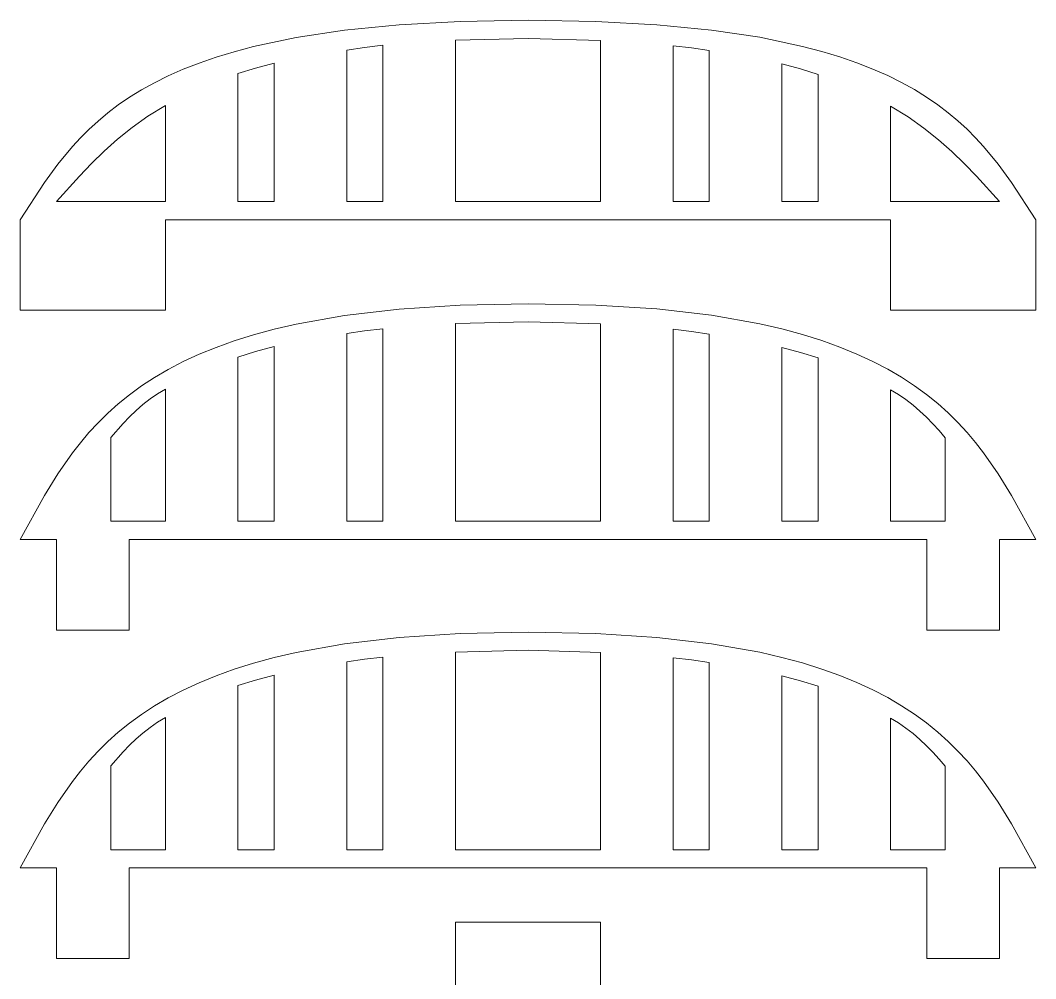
# Model space of a CAD drawing. Header units: centimetres. Extents: x -232 to 19, y -54 to 117.
# Drawn here: x -208.57 to -174.97, y 39.47 to 71.2 of the extents above; entities that cross this region are included whole.
import ezdxf

# ---------------------------------------------------------------- set-up
doc = ezdxf.new("R2010")
doc.units = ezdxf.units.CM
doc.header["$MEASUREMENT"] = 0
doc.layers.add('layer 1', color=7, linetype='Continuous')

msp = doc.modelspace()

# ---------------------------------------------------------------- linework, layer by layer
at = {"layer": 'layer 1', "color": 250, "lineweight": 9}
for points, knots in [([(-174.97457, 64.59869), (-174.97457, 64.59869), (-174.97457, 61.5987), (-174.97457, 61.5987), (-174.97457, 61.5987), (-174.97457, 61.5987), (-179.77456, 61.5987), (-179.77456, 61.5987), (-179.77456, 61.5987), (-179.77456, 61.5987), (-179.77456, 64.59869), (-179.77456, 64.59869), (-179.77456, 64.59869), (-179.77456, 64.59869), (-203.77452, 64.59869), (-203.77452, 64.59869), (-203.77452, 64.59869), (-203.77452, 64.59869), (-203.77452, 61.5987), (-203.77452, 61.5987), (-203.77452, 61.5987), (-203.77452, 61.5987), (-208.57451, 61.5987), (-208.57451, 61.5987), (-208.57451, 61.5987), (-208.57451, 61.5987), (-208.57451, 64.59869), (-208.57451, 64.59869), (-208.57451, 64.59869), (-208.57451, 64.59869), (-207.77433, 65.82831), (-207.77433, 65.82831), (-207.77433, 65.82831), (-207.77433, 65.82831), (-207.33554, 66.43108), (-207.33554, 66.43108), (-207.33554, 66.43108), (-207.33554, 66.43108), (-206.85035, 67.0194), (-206.85035, 67.0194), (-206.85035, 67.0194), (-206.85035, 67.0194), (-206.5855, 67.30663), (-206.5855, 67.30663), (-206.5855, 67.30663), (-206.5855, 67.30663), (-206.30325, 67.58845), (-206.30325, 67.58845), (-206.30325, 67.58845), (-206.30325, 67.58845), (-206.00166, 67.86425), (-206.00166, 67.86425), (-206.00166, 67.86425), (-206.00166, 67.86425), (-205.67878, 68.13341), (-205.67878, 68.13341), (-205.67878, 68.13341), (-205.67878, 68.13341), (-205.33271, 68.39536), (-205.33271, 68.39536), (-205.33271, 68.39536), (-205.33271, 68.39536), (-204.96148, 68.64948), (-204.96148, 68.64948), (-204.96148, 68.64948), (-204.96148, 68.64948), (-204.56317, 68.89517), (-204.56317, 68.89517), (-204.56317, 68.89517), (-204.56317, 68.89517), (-204.13585, 69.13182), (-204.13585, 69.13182), (-204.13585, 69.13182), (-204.13585, 69.13182), (-203.67758, 69.35885), (-203.67758, 69.35885), (-203.67758, 69.35885), (-203.67758, 69.35885), (-203.18644, 69.57563), (-203.18644, 69.57563), (-203.18644, 69.57563), (-203.18644, 69.57563), (-202.66047, 69.78158), (-202.66047, 69.78158), (-202.66047, 69.78158), (-202.66047, 69.78158), (-202.09775, 69.97609), (-202.09775, 69.97609), (-202.09775, 69.97609), (-202.09775, 69.97609), (-201.49635, 70.15856), (-201.49635, 70.15856), (-201.49635, 70.15856), (-201.49635, 70.15856), (-200.85433, 70.32838), (-200.85433, 70.32838), (-200.85433, 70.32838), (-200.85433, 70.32838), (-199.44069, 70.62768), (-199.44069, 70.62768), (-199.44069, 70.62768), (-199.44069, 70.62768), (-197.84137, 70.86918), (-197.84137, 70.86918), (-197.84137, 70.86918), (-197.84137, 70.86918), (-196.04088, 71.04806), (-196.04088, 71.04806), (-196.04088, 71.04806), (-196.04088, 71.04806), (-194.02376, 71.1595), (-194.02376, 71.1595), (-194.02376, 71.1595), (-194.02376, 71.1595), (-191.77453, 71.19869), (-191.77453, 71.19869), (-191.77453, 71.19869), (-191.77453, 71.19869), (-189.5253, 71.16215), (-189.5253, 71.16215), (-189.5253, 71.16215), (-189.5253, 71.16215), (-187.50818, 71.05284), (-187.50818, 71.05284), (-187.50818, 71.05284), (-187.50818, 71.05284), (-185.7077, 70.87562), (-185.7077, 70.87562), (-185.7077, 70.87562), (-185.7077, 70.87562), (-184.10838, 70.63534), (-184.10838, 70.63534), (-184.10838, 70.63534), (-184.10838, 70.63534), (-182.69474, 70.33684), (-182.69474, 70.33684), (-182.69474, 70.33684), (-182.69474, 70.33684), (-182.05273, 70.16727), (-182.05273, 70.16727), (-182.05273, 70.16727), (-182.05273, 70.16727), (-181.45132, 69.98497), (-181.45132, 69.98497), (-181.45132, 69.98497), (-181.45132, 69.98497), (-180.8886, 69.79055), (-180.8886, 69.79055), (-180.8886, 69.79055), (-180.8886, 69.79055), (-180.36264, 69.5846), (-180.36264, 69.5846), (-180.36264, 69.5846), (-180.36264, 69.5846), (-179.87149, 69.36774), (-179.87149, 69.36774), (-179.87149, 69.36774), (-179.87149, 69.36774), (-179.41322, 69.14057), (-179.41322, 69.14057), (-179.41322, 69.14057), (-179.41322, 69.14057), (-178.9859, 68.9037), (-178.9859, 68.9037), (-178.9859, 68.9037), (-178.9859, 68.9037), (-178.5876, 68.65773), (-178.5876, 68.65773), (-178.5876, 68.65773), (-178.5876, 68.65773), (-178.21637, 68.40328), (-178.21637, 68.40328), (-178.21637, 68.40328), (-178.21637, 68.40328), (-177.87029, 68.14093), (-177.87029, 68.14093), (-177.87029, 68.14093), (-177.87029, 68.14093), (-177.54742, 67.87132), (-177.54742, 67.87132), (-177.54742, 67.87132), (-177.54742, 67.87132), (-177.24583, 67.59503), (-177.24583, 67.59503), (-177.24583, 67.59503), (-177.24583, 67.59503), (-176.96358, 67.31268), (-176.96358, 67.31268), (-176.96358, 67.31268), (-176.96358, 67.31268), (-176.69873, 67.02487), (-176.69873, 67.02487), (-176.69873, 67.02487), (-176.69873, 67.02487), (-176.21353, 66.4353), (-176.21353, 66.4353), (-176.21353, 66.4353), (-176.21353, 66.4353), (-175.77475, 65.83119), (-175.77475, 65.83119), (-175.77475, 65.83119), (-175.77475, 65.83119), (-174.97457, 64.59869), (-174.97457, 64.59869)], [0, 0, 0, 0, 0.01923077, 0.01923077, 0.01923077, 0.01923077, 0.03846154, 0.03846154, 0.03846154, 0.03846154, 0.05769231, 0.05769231, 0.05769231, 0.05769231, 0.07692308, 0.07692308, 0.07692308, 0.07692308, 0.09615385, 0.09615385, 0.09615385, 0.09615385, 0.11538462, 0.11538462, 0.11538462, 0.11538462, 0.13461538, 0.13461538, 0.13461538, 0.13461538, 0.15384615, 0.15384615, 0.15384615, 0.15384615, 0.17307692, 0.17307692, 0.17307692, 0.17307692, 0.19230769, 0.19230769, 0.19230769, 0.19230769, 0.21153846, 0.21153846, 0.21153846, 0.21153846, 0.23076923, 0.23076923, 0.23076923, 0.23076923, 0.25, 0.25, 0.25, 0.25, 0.26923077, 0.26923077, 0.26923077, 0.26923077, 0.28846154, 0.28846154, 0.28846154, 0.28846154, 0.30769231, 0.30769231, 0.30769231, 0.30769231, 0.32692308, 0.32692308, 0.32692308, 0.32692308, 0.34615385, 0.34615385, 0.34615385, 0.34615385, 0.36538462, 0.36538462, 0.36538462, 0.36538462, 0.38461538, 0.38461538, 0.38461538, 0.38461538, 0.40384615, 0.40384615, 0.40384615, 0.40384615, 0.42307692, 0.42307692, 0.42307692, 0.42307692, 0.44230769, 0.44230769, 0.44230769, 0.44230769, 0.46153846, 0.46153846, 0.46153846, 0.46153846, 0.48076923, 0.48076923, 0.48076923, 0.48076923, 0.5, 0.5, 0.5, 0.5, 0.51923077, 0.51923077, 0.51923077, 0.51923077, 0.53846154, 0.53846154, 0.53846154, 0.53846154, 0.55769231, 0.55769231, 0.55769231, 0.55769231, 0.57692308, 0.57692308, 0.57692308, 0.57692308, 0.59615385, 0.59615385, 0.59615385, 0.59615385, 0.61538462, 0.61538462, 0.61538462, 0.61538462, 0.63461538, 0.63461538, 0.63461538, 0.63461538, 0.65384615, 0.65384615, 0.65384615, 0.65384615, 0.67307692, 0.67307692, 0.67307692, 0.67307692, 0.69230769, 0.69230769, 0.69230769, 0.69230769, 0.71153846, 0.71153846, 0.71153846, 0.71153846, 0.73076923, 0.73076923, 0.73076923, 0.73076923, 0.75, 0.75, 0.75, 0.75, 0.76923077, 0.76923077, 0.76923077, 0.76923077, 0.78846154, 0.78846154, 0.78846154, 0.78846154, 0.80769231, 0.80769231, 0.80769231, 0.80769231, 0.82692308, 0.82692308, 0.82692308, 0.82692308, 0.84615385, 0.84615385, 0.84615385, 0.84615385, 0.86538462, 0.86538462, 0.86538462, 0.86538462, 0.88461538, 0.88461538, 0.88461538, 0.88461538, 0.90384615, 0.90384615, 0.90384615, 0.90384615, 0.92307692, 0.92307692, 0.92307692, 0.92307692, 0.94230769, 0.94230769, 0.94230769, 0.94230769, 0.96153846, 0.96153846, 0.96153846, 0.96153846, 1, 1, 1, 1]), ([(-189.37454, 70.53146), (-189.37454, 70.53146), (-189.37454, 65.19871), (-189.37454, 65.19871), (-189.37454, 65.19871), (-189.37454, 65.19871), (-194.17454, 65.19871), (-194.17454, 65.19871), (-194.17454, 65.19871), (-194.17454, 65.19871), (-194.17454, 70.54056), (-194.17454, 70.54056), (-194.17454, 70.54056), (-194.17454, 70.54056), (-191.77453, 70.59869), (-191.77453, 70.59869), (-191.77453, 70.59869), (-191.77453, 70.59869), (-189.37454, 70.53146), (-189.37454, 70.53146)], [0, 0, 0, 0, 0.16666667, 0.16666667, 0.16666667, 0.16666667, 0.33333333, 0.33333333, 0.33333333, 0.33333333, 0.5, 0.5, 0.5, 0.5, 0.66666667, 0.66666667, 0.66666667, 0.66666667, 1, 1, 1, 1]), ([(-197.77452, 70.2152), (-197.77452, 70.2152), (-197.77452, 65.19871), (-197.77452, 65.19871), (-197.77452, 65.19871), (-197.77452, 65.19871), (-196.57452, 65.19871), (-196.57452, 65.19871), (-196.57452, 65.19871), (-196.57452, 65.19871), (-196.57452, 70.37007), (-196.57452, 70.37007), (-196.57452, 70.37007), (-196.57452, 70.37007), (-197.18849, 70.30246), (-197.18849, 70.30246), (-197.18849, 70.30246), (-197.18849, 70.30246), (-197.77452, 70.2152), (-197.77452, 70.2152)], [0, 0, 0, 0, 0.16666667, 0.16666667, 0.16666667, 0.16666667, 0.33333333, 0.33333333, 0.33333333, 0.33333333, 0.5, 0.5, 0.5, 0.5, 0.66666667, 0.66666667, 0.66666667, 0.66666667, 1, 1, 1, 1]), ([(-185.77454, 65.19871), (-185.77454, 65.19871), (-185.77454, 70.19526), (-185.77454, 70.19526), (-185.77454, 70.19526), (-185.77454, 70.19526), (-186.36056, 70.28388), (-186.36056, 70.28388), (-186.36056, 70.28388), (-186.36056, 70.28388), (-186.97455, 70.35321), (-186.97455, 70.35321), (-186.97455, 70.35321), (-186.97455, 70.35321), (-186.97455, 65.19871), (-186.97455, 65.19871), (-186.97455, 65.19871), (-186.97455, 65.19871), (-185.77454, 65.19871), (-185.77454, 65.19871)], [0, 0, 0, 0, 0.16666667, 0.16666667, 0.16666667, 0.16666667, 0.33333333, 0.33333333, 0.33333333, 0.33333333, 0.5, 0.5, 0.5, 0.5, 0.66666667, 0.66666667, 0.66666667, 0.66666667, 1, 1, 1, 1]), ([(-201.37452, 69.43496), (-201.37452, 69.43496), (-201.37452, 65.19871), (-201.37452, 65.19871), (-201.37452, 65.19871), (-201.37452, 65.19871), (-200.17452, 65.19871), (-200.17452, 65.19871), (-200.17452, 65.19871), (-200.17452, 65.19871), (-200.17452, 69.77812), (-200.17452, 69.77812), (-200.17452, 69.77812), (-200.17452, 69.77812), (-200.79424, 69.61377), (-200.79424, 69.61377), (-200.79424, 69.61377), (-200.79424, 69.61377), (-201.37452, 69.43496), (-201.37452, 69.43496)], [0, 0, 0, 0, 0.16666667, 0.16666667, 0.16666667, 0.16666667, 0.33333333, 0.33333333, 0.33333333, 0.33333333, 0.5, 0.5, 0.5, 0.5, 0.66666667, 0.66666667, 0.66666667, 0.66666667, 1, 1, 1, 1]), ([(-182.17456, 65.19871), (-182.17456, 65.19871), (-182.17456, 69.40954), (-182.17456, 69.40954), (-182.17456, 69.40954), (-182.17456, 69.40954), (-182.75483, 69.58861), (-182.75483, 69.58861), (-182.75483, 69.58861), (-182.75483, 69.58861), (-183.37455, 69.75355), (-183.37455, 69.75355), (-183.37455, 69.75355), (-183.37455, 69.75355), (-183.37455, 65.19871), (-183.37455, 65.19871), (-183.37455, 65.19871), (-183.37455, 65.19871), (-182.17456, 65.19871), (-182.17456, 65.19871)], [0, 0, 0, 0, 0.16666667, 0.16666667, 0.16666667, 0.16666667, 0.33333333, 0.33333333, 0.33333333, 0.33333333, 0.5, 0.5, 0.5, 0.5, 0.66666667, 0.66666667, 0.66666667, 0.66666667, 1, 1, 1, 1]), ([(-203.77452, 68.37557), (-203.77452, 68.37557), (-204.34942, 68.02068), (-204.34942, 68.02068), (-204.34942, 68.02068), (-204.34942, 68.02068), (-204.87437, 67.64891), (-204.87437, 67.64891), (-204.87437, 67.64891), (-204.87437, 67.64891), (-205.35648, 67.26266), (-205.35648, 67.26266), (-205.35648, 67.26266), (-205.35648, 67.26266), (-205.80292, 66.86435), (-205.80292, 66.86435), (-205.80292, 66.86435), (-205.80292, 66.86435), (-206.2208, 66.45638), (-206.2208, 66.45638), (-206.2208, 66.45638), (-206.2208, 66.45638), (-206.61726, 66.04118), (-206.61726, 66.04118), (-206.61726, 66.04118), (-206.61726, 66.04118), (-207.3745, 65.19871), (-207.3745, 65.19871), (-207.3745, 65.19871), (-207.3745, 65.19871), (-203.77452, 65.19871), (-203.77452, 65.19871), (-203.77452, 65.19871), (-203.77452, 65.19871), (-203.77452, 68.37557), (-203.77452, 68.37557)], [0, 0, 0, 0, 0.1, 0.1, 0.1, 0.1, 0.2, 0.2, 0.2, 0.2, 0.3, 0.3, 0.3, 0.3, 0.4, 0.4, 0.4, 0.4, 0.5, 0.5, 0.5, 0.5, 0.6, 0.6, 0.6, 0.6, 0.7, 0.7, 0.7, 0.7, 0.8, 0.8, 0.8, 0.8, 1, 1, 1, 1]), ([(-179.77456, 65.19871), (-179.77456, 65.19871), (-176.17457, 65.19871), (-176.17457, 65.19871), (-176.17457, 65.19871), (-176.17457, 65.19871), (-176.93181, 66.03436), (-176.93181, 66.03436), (-176.93181, 66.03436), (-176.93181, 66.03436), (-177.32828, 66.44629), (-177.32828, 66.44629), (-177.32828, 66.44629), (-177.32828, 66.44629), (-177.74616, 66.85116), (-177.74616, 66.85116), (-177.74616, 66.85116), (-177.74616, 66.85116), (-178.1926, 67.2466), (-178.1926, 67.2466), (-178.1926, 67.2466), (-178.1926, 67.2466), (-178.67472, 67.63026), (-178.67472, 67.63026), (-178.67472, 67.63026), (-178.67472, 67.63026), (-179.19966, 67.9998), (-179.19966, 67.9998), (-179.19966, 67.9998), (-179.19966, 67.9998), (-179.77456, 68.35284), (-179.77456, 68.35284), (-179.77456, 68.35284), (-179.77456, 68.35284), (-179.77456, 65.19871), (-179.77456, 65.19871)], [0, 0, 0, 0, 0.1, 0.1, 0.1, 0.1, 0.2, 0.2, 0.2, 0.2, 0.3, 0.3, 0.3, 0.3, 0.4, 0.4, 0.4, 0.4, 0.5, 0.5, 0.5, 0.5, 0.6, 0.6, 0.6, 0.6, 0.7, 0.7, 0.7, 0.7, 0.8, 0.8, 0.8, 0.8, 1, 1, 1, 1]), ([(-174.97457, 54.01622), (-174.97457, 54.01622), (-176.17457, 54.01622), (-176.17457, 54.01622), (-176.17457, 54.01622), (-176.17457, 54.01622), (-176.17457, 51.01623), (-176.17457, 51.01623), (-176.17457, 51.01623), (-176.17457, 51.01623), (-178.57456, 51.01623), (-178.57456, 51.01623), (-178.57456, 51.01623), (-178.57456, 51.01623), (-178.57456, 54.01622), (-178.57456, 54.01622), (-178.57456, 54.01622), (-178.57456, 54.01622), (-204.97451, 54.01622), (-204.97451, 54.01622), (-204.97451, 54.01622), (-204.97451, 54.01622), (-204.97451, 51.01623), (-204.97451, 51.01623), (-204.97451, 51.01623), (-204.97451, 51.01623), (-207.3745, 51.01623), (-207.3745, 51.01623), (-207.3745, 51.01623), (-207.3745, 51.01623), (-207.3745, 54.01622), (-207.3745, 54.01622), (-207.3745, 54.01622), (-207.3745, 54.01622), (-208.57451, 54.01622), (-208.57451, 54.01622), (-208.57451, 54.01622), (-208.57451, 54.01622), (-207.77433, 55.46967), (-207.77433, 55.46967), (-207.77433, 55.46967), (-207.77433, 55.46967), (-207.33554, 56.18215), (-207.33554, 56.18215), (-207.33554, 56.18215), (-207.33554, 56.18215), (-206.85035, 56.87755), (-206.85035, 56.87755), (-206.85035, 56.87755), (-206.85035, 56.87755), (-206.5855, 57.21706), (-206.5855, 57.21706), (-206.5855, 57.21706), (-206.5855, 57.21706), (-206.30325, 57.55016), (-206.30325, 57.55016), (-206.30325, 57.55016), (-206.30325, 57.55016), (-206.00166, 57.87614), (-206.00166, 57.87614), (-206.00166, 57.87614), (-206.00166, 57.87614), (-205.67878, 58.19429), (-205.67878, 58.19429), (-205.67878, 58.19429), (-205.67878, 58.19429), (-205.33271, 58.5039), (-205.33271, 58.5039), (-205.33271, 58.5039), (-205.33271, 58.5039), (-204.96148, 58.80425), (-204.96148, 58.80425), (-204.96148, 58.80425), (-204.96148, 58.80425), (-204.56317, 59.09464), (-204.56317, 59.09464), (-204.56317, 59.09464), (-204.56317, 59.09464), (-204.13585, 59.37434), (-204.13585, 59.37434), (-204.13585, 59.37434), (-204.13585, 59.37434), (-203.67758, 59.64265), (-203.67758, 59.64265), (-203.67758, 59.64265), (-203.67758, 59.64265), (-203.18644, 59.89886), (-203.18644, 59.89886), (-203.18644, 59.89886), (-203.18644, 59.89886), (-202.66047, 60.14226), (-202.66047, 60.14226), (-202.66047, 60.14226), (-202.66047, 60.14226), (-202.09775, 60.37212), (-202.09775, 60.37212), (-202.09775, 60.37212), (-202.09775, 60.37212), (-201.49635, 60.58775), (-201.49635, 60.58775), (-201.49635, 60.58775), (-201.49635, 60.58775), (-200.85433, 60.78843), (-200.85433, 60.78843), (-200.85433, 60.78843), (-200.85433, 60.78843), (-200.16976, 60.97343), (-200.16976, 60.97343), (-200.16976, 60.97343), (-200.16976, 60.97343), (-199.44069, 61.14207), (-199.44069, 61.14207), (-199.44069, 61.14207), (-199.44069, 61.14207), (-197.84137, 61.42737), (-197.84137, 61.42737), (-197.84137, 61.42737), (-197.84137, 61.42737), (-196.04088, 61.63862), (-196.04088, 61.63862), (-196.04088, 61.63862), (-196.04088, 61.63862), (-194.02376, 61.77013), (-194.02376, 61.77013), (-194.02376, 61.77013), (-194.02376, 61.77013), (-191.77453, 61.81621), (-191.77453, 61.81621), (-191.77453, 61.81621), (-191.77453, 61.81621), (-189.5253, 61.77279), (-189.5253, 61.77279), (-189.5253, 61.77279), (-189.5253, 61.77279), (-187.50818, 61.64341), (-187.50818, 61.64341), (-187.50818, 61.64341), (-187.50818, 61.64341), (-185.7077, 61.43382), (-185.7077, 61.43382), (-185.7077, 61.43382), (-185.7077, 61.43382), (-184.10838, 61.14974), (-184.10838, 61.14974), (-184.10838, 61.14974), (-184.10838, 61.14974), (-183.37932, 60.98155), (-183.37932, 60.98155), (-183.37932, 60.98155), (-183.37932, 60.98155), (-182.69474, 60.79689), (-182.69474, 60.79689), (-182.69474, 60.79689), (-182.69474, 60.79689), (-182.05273, 60.59647), (-182.05273, 60.59647), (-182.05273, 60.59647), (-182.05273, 60.59647), (-181.45132, 60.38101), (-181.45132, 60.38101), (-181.45132, 60.38101), (-181.45132, 60.38101), (-180.8886, 60.15123), (-180.8886, 60.15123), (-180.8886, 60.15123), (-180.8886, 60.15123), (-180.36264, 59.90784), (-180.36264, 59.90784), (-180.36264, 59.90784), (-180.36264, 59.90784), (-179.87149, 59.65156), (-179.87149, 59.65156), (-179.87149, 59.65156), (-179.87149, 59.65156), (-179.41322, 59.3831), (-179.41322, 59.3831), (-179.41322, 59.3831), (-179.41322, 59.3831), (-178.9859, 59.10317), (-178.9859, 59.10317), (-178.9859, 59.10317), (-178.9859, 59.10317), (-178.5876, 58.81251), (-178.5876, 58.81251), (-178.5876, 58.81251), (-178.5876, 58.81251), (-178.21637, 58.51182), (-178.21637, 58.51182), (-178.21637, 58.51182), (-178.21637, 58.51182), (-177.87029, 58.20182), (-177.87029, 58.20182), (-177.87029, 58.20182), (-177.87029, 58.20182), (-177.54742, 57.88322), (-177.54742, 57.88322), (-177.54742, 57.88322), (-177.54742, 57.88322), (-177.24583, 57.55674), (-177.24583, 57.55674), (-177.24583, 57.55674), (-177.24583, 57.55674), (-176.96358, 57.2231), (-176.96358, 57.2231), (-176.96358, 57.2231), (-176.96358, 57.2231), (-176.69873, 56.88302), (-176.69873, 56.88302), (-176.69873, 56.88302), (-176.69873, 56.88302), (-176.21353, 56.18637), (-176.21353, 56.18637), (-176.21353, 56.18637), (-176.21353, 56.18637), (-175.77475, 55.47254), (-175.77475, 55.47254), (-175.77475, 55.47254), (-175.77475, 55.47254), (-174.97457, 54.01622), (-174.97457, 54.01622)], [0, 0, 0, 0, 0.01785714, 0.01785714, 0.01785714, 0.01785714, 0.03571429, 0.03571429, 0.03571429, 0.03571429, 0.05357143, 0.05357143, 0.05357143, 0.05357143, 0.07142857, 0.07142857, 0.07142857, 0.07142857, 0.08928571, 0.08928571, 0.08928571, 0.08928571, 0.10714286, 0.10714286, 0.10714286, 0.10714286, 0.125, 0.125, 0.125, 0.125, 0.14285714, 0.14285714, 0.14285714, 0.14285714, 0.16071429, 0.16071429, 0.16071429, 0.16071429, 0.17857143, 0.17857143, 0.17857143, 0.17857143, 0.19642857, 0.19642857, 0.19642857, 0.19642857, 0.21428571, 0.21428571, 0.21428571, 0.21428571, 0.23214286, 0.23214286, 0.23214286, 0.23214286, 0.25, 0.25, 0.25, 0.25, 0.26785714, 0.26785714, 0.26785714, 0.26785714, 0.28571429, 0.28571429, 0.28571429, 0.28571429, 0.30357143, 0.30357143, 0.30357143, 0.30357143, 0.32142857, 0.32142857, 0.32142857, 0.32142857, 0.33928571, 0.33928571, 0.33928571, 0.33928571, 0.35714286, 0.35714286, 0.35714286, 0.35714286, 0.375, 0.375, 0.375, 0.375, 0.39285714, 0.39285714, 0.39285714, 0.39285714, 0.41071429, 0.41071429, 0.41071429, 0.41071429, 0.42857143, 0.42857143, 0.42857143, 0.42857143, 0.44642857, 0.44642857, 0.44642857, 0.44642857, 0.46428571, 0.46428571, 0.46428571, 0.46428571, 0.48214286, 0.48214286, 0.48214286, 0.48214286, 0.5, 0.5, 0.5, 0.5, 0.51785714, 0.51785714, 0.51785714, 0.51785714, 0.53571429, 0.53571429, 0.53571429, 0.53571429, 0.55357143, 0.55357143, 0.55357143, 0.55357143, 0.57142857, 0.57142857, 0.57142857, 0.57142857, 0.58928571, 0.58928571, 0.58928571, 0.58928571, 0.60714286, 0.60714286, 0.60714286, 0.60714286, 0.625, 0.625, 0.625, 0.625, 0.64285714, 0.64285714, 0.64285714, 0.64285714, 0.66071429, 0.66071429, 0.66071429, 0.66071429, 0.67857143, 0.67857143, 0.67857143, 0.67857143, 0.69642857, 0.69642857, 0.69642857, 0.69642857, 0.71428571, 0.71428571, 0.71428571, 0.71428571, 0.73214286, 0.73214286, 0.73214286, 0.73214286, 0.75, 0.75, 0.75, 0.75, 0.76785714, 0.76785714, 0.76785714, 0.76785714, 0.78571429, 0.78571429, 0.78571429, 0.78571429, 0.80357143, 0.80357143, 0.80357143, 0.80357143, 0.82142857, 0.82142857, 0.82142857, 0.82142857, 0.83928571, 0.83928571, 0.83928571, 0.83928571, 0.85714286, 0.85714286, 0.85714286, 0.85714286, 0.875, 0.875, 0.875, 0.875, 0.89285714, 0.89285714, 0.89285714, 0.89285714, 0.91071429, 0.91071429, 0.91071429, 0.91071429, 0.92857143, 0.92857143, 0.92857143, 0.92857143, 0.94642857, 0.94642857, 0.94642857, 0.94642857, 0.96428571, 0.96428571, 0.96428571, 0.96428571, 1, 1, 1, 1]), ([(-189.37454, 61.14899), (-189.37454, 61.14899), (-189.37454, 54.61623), (-189.37454, 54.61623), (-189.37454, 54.61623), (-189.37454, 54.61623), (-194.17454, 54.61623), (-194.17454, 54.61623), (-194.17454, 54.61623), (-194.17454, 54.61623), (-194.17454, 61.15808), (-194.17454, 61.15808), (-194.17454, 61.15808), (-194.17454, 61.15808), (-191.77453, 61.21621), (-191.77453, 61.21621), (-191.77453, 61.21621), (-191.77453, 61.21621), (-189.37454, 61.14899), (-189.37454, 61.14899)], [0, 0, 0, 0, 0.16666667, 0.16666667, 0.16666667, 0.16666667, 0.33333333, 0.33333333, 0.33333333, 0.33333333, 0.5, 0.5, 0.5, 0.5, 0.66666667, 0.66666667, 0.66666667, 0.66666667, 1, 1, 1, 1]), ([(-197.77452, 60.83272), (-197.77452, 60.83272), (-197.77452, 54.61623), (-197.77452, 54.61623), (-197.77452, 54.61623), (-197.77452, 54.61623), (-196.57452, 54.61623), (-196.57452, 54.61623), (-196.57452, 54.61623), (-196.57452, 54.61623), (-196.57452, 60.98759), (-196.57452, 60.98759), (-196.57452, 60.98759), (-196.57452, 60.98759), (-197.18849, 60.91998), (-197.18849, 60.91998), (-197.18849, 60.91998), (-197.18849, 60.91998), (-197.77452, 60.83272), (-197.77452, 60.83272)], [0, 0, 0, 0, 0.16666667, 0.16666667, 0.16666667, 0.16666667, 0.33333333, 0.33333333, 0.33333333, 0.33333333, 0.5, 0.5, 0.5, 0.5, 0.66666667, 0.66666667, 0.66666667, 0.66666667, 1, 1, 1, 1]), ([(-185.77454, 54.61623), (-185.77454, 54.61623), (-185.77454, 60.81278), (-185.77454, 60.81278), (-185.77454, 60.81278), (-185.77454, 60.81278), (-186.36056, 60.90141), (-186.36056, 60.90141), (-186.36056, 60.90141), (-186.36056, 60.90141), (-186.97455, 60.97072), (-186.97455, 60.97072), (-186.97455, 60.97072), (-186.97455, 60.97072), (-186.97455, 54.61623), (-186.97455, 54.61623), (-186.97455, 54.61623), (-186.97455, 54.61623), (-185.77454, 54.61623), (-185.77454, 54.61623)], [0, 0, 0, 0, 0.16666667, 0.16666667, 0.16666667, 0.16666667, 0.33333333, 0.33333333, 0.33333333, 0.33333333, 0.5, 0.5, 0.5, 0.5, 0.66666667, 0.66666667, 0.66666667, 0.66666667, 1, 1, 1, 1]), ([(-201.37452, 60.05249), (-201.37452, 60.05249), (-201.37452, 54.61623), (-201.37452, 54.61623), (-201.37452, 54.61623), (-201.37452, 54.61623), (-200.17452, 54.61623), (-200.17452, 54.61623), (-200.17452, 54.61623), (-200.17452, 54.61623), (-200.17452, 60.39563), (-200.17452, 60.39563), (-200.17452, 60.39563), (-200.17452, 60.39563), (-200.79424, 60.2313), (-200.79424, 60.2313), (-200.79424, 60.2313), (-200.79424, 60.2313), (-201.37452, 60.05249), (-201.37452, 60.05249)], [0, 0, 0, 0, 0.16666667, 0.16666667, 0.16666667, 0.16666667, 0.33333333, 0.33333333, 0.33333333, 0.33333333, 0.5, 0.5, 0.5, 0.5, 0.66666667, 0.66666667, 0.66666667, 0.66666667, 1, 1, 1, 1]), ([(-182.17456, 54.61623), (-182.17456, 54.61623), (-182.17456, 60.02706), (-182.17456, 60.02706), (-182.17456, 60.02706), (-182.17456, 60.02706), (-182.75483, 60.20613), (-182.75483, 60.20613), (-182.75483, 60.20613), (-182.75483, 60.20613), (-183.37455, 60.37106), (-183.37455, 60.37106), (-183.37455, 60.37106), (-183.37455, 60.37106), (-183.37455, 54.61623), (-183.37455, 54.61623), (-183.37455, 54.61623), (-183.37455, 54.61623), (-182.17456, 54.61623), (-182.17456, 54.61623)], [0, 0, 0, 0, 0.16666667, 0.16666667, 0.16666667, 0.16666667, 0.33333333, 0.33333333, 0.33333333, 0.33333333, 0.5, 0.5, 0.5, 0.5, 0.66666667, 0.66666667, 0.66666667, 0.66666667, 1, 1, 1, 1]), ([(-203.77452, 58.99308), (-203.77452, 58.99308), (-204.03214, 58.83487), (-204.03214, 58.83487), (-204.03214, 58.83487), (-204.03214, 58.83487), (-204.27886, 58.663), (-204.27886, 58.663), (-204.27886, 58.663), (-204.27886, 58.663), (-204.51546, 58.47826), (-204.51546, 58.47826), (-204.51546, 58.47826), (-204.51546, 58.47826), (-204.74275, 58.28145), (-204.74275, 58.28145), (-204.74275, 58.28145), (-204.74275, 58.28145), (-204.9615, 58.07335), (-204.9615, 58.07335), (-204.9615, 58.07335), (-204.9615, 58.07335), (-205.17251, 57.85476), (-205.17251, 57.85476), (-205.17251, 57.85476), (-205.17251, 57.85476), (-205.5745, 57.38924), (-205.5745, 57.38924), (-205.5745, 57.38924), (-205.5745, 57.38924), (-205.57451, 54.61623), (-205.57451, 54.61623), (-205.57451, 54.61623), (-205.57451, 54.61623), (-203.77452, 54.61623), (-203.77452, 54.61623), (-203.77452, 54.61623), (-203.77452, 54.61623), (-203.77452, 58.99308), (-203.77452, 58.99308)], [0, 0, 0, 0, 0.09090909, 0.09090909, 0.09090909, 0.09090909, 0.18181818, 0.18181818, 0.18181818, 0.18181818, 0.27272727, 0.27272727, 0.27272727, 0.27272727, 0.36363636, 0.36363636, 0.36363636, 0.36363636, 0.45454545, 0.45454545, 0.45454545, 0.45454545, 0.54545455, 0.54545455, 0.54545455, 0.54545455, 0.63636364, 0.63636364, 0.63636364, 0.63636364, 0.72727273, 0.72727273, 0.72727273, 0.72727273, 0.81818182, 0.81818182, 0.81818182, 0.81818182, 1, 1, 1, 1]), ([(-179.77456, 54.61623), (-179.77456, 54.61623), (-177.97456, 54.61623), (-177.97456, 54.61623), (-177.97456, 54.61623), (-177.97456, 54.61623), (-177.97458, 57.37999), (-177.97458, 57.37999), (-177.97458, 57.37999), (-177.97458, 57.37999), (-178.17226, 57.61513), (-178.17226, 57.61513), (-178.17226, 57.61513), (-178.17226, 57.61513), (-178.37638, 57.84145), (-178.37638, 57.84145), (-178.37638, 57.84145), (-178.37638, 57.84145), (-178.58762, 58.05816), (-178.58762, 58.05816), (-178.58762, 58.05816), (-178.58762, 58.05816), (-178.80667, 58.26448), (-178.80667, 58.26448), (-178.80667, 58.26448), (-178.80667, 58.26448), (-179.0342, 58.45964), (-179.0342, 58.45964), (-179.0342, 58.45964), (-179.0342, 58.45964), (-179.27091, 58.64286), (-179.27091, 58.64286), (-179.27091, 58.64286), (-179.27091, 58.64286), (-179.51746, 58.81335), (-179.51746, 58.81335), (-179.51746, 58.81335), (-179.51746, 58.81335), (-179.77456, 58.97035), (-179.77456, 58.97035), (-179.77456, 58.97035), (-179.77456, 58.97035), (-179.77456, 54.61623), (-179.77456, 54.61623)], [0, 0, 0, 0, 0.08333333, 0.08333333, 0.08333333, 0.08333333, 0.16666667, 0.16666667, 0.16666667, 0.16666667, 0.25, 0.25, 0.25, 0.25, 0.33333333, 0.33333333, 0.33333333, 0.33333333, 0.41666667, 0.41666667, 0.41666667, 0.41666667, 0.5, 0.5, 0.5, 0.5, 0.58333333, 0.58333333, 0.58333333, 0.58333333, 0.66666667, 0.66666667, 0.66666667, 0.66666667, 0.75, 0.75, 0.75, 0.75, 0.83333333, 0.83333333, 0.83333333, 0.83333333, 1, 1, 1, 1]), ([(-174.97457, 43.14382), (-174.97457, 43.14382), (-176.17457, 43.14382), (-176.17457, 43.14382), (-176.17457, 43.14382), (-176.17457, 43.14382), (-176.17457, 40.14383), (-176.17457, 40.14383), (-176.17457, 40.14383), (-176.17457, 40.14383), (-178.57456, 40.14383), (-178.57456, 40.14383), (-178.57456, 40.14383), (-178.57456, 40.14383), (-178.57456, 43.14382), (-178.57456, 43.14382), (-178.57456, 43.14382), (-178.57456, 43.14382), (-204.97451, 43.14382), (-204.97451, 43.14382), (-204.97451, 43.14382), (-204.97451, 43.14382), (-204.97451, 40.14383), (-204.97451, 40.14383), (-204.97451, 40.14383), (-204.97451, 40.14383), (-207.3745, 40.14383), (-207.3745, 40.14383), (-207.3745, 40.14383), (-207.3745, 40.14383), (-207.3745, 43.14382), (-207.3745, 43.14382), (-207.3745, 43.14382), (-207.3745, 43.14382), (-208.57451, 43.14382), (-208.57451, 43.14382), (-208.57451, 43.14382), (-208.57451, 43.14382), (-207.77433, 44.59727), (-207.77433, 44.59727), (-207.77433, 44.59727), (-207.77433, 44.59727), (-207.33554, 45.30975), (-207.33554, 45.30975), (-207.33554, 45.30975), (-207.33554, 45.30975), (-206.85035, 46.00515), (-206.85035, 46.00515), (-206.85035, 46.00515), (-206.85035, 46.00515), (-206.5855, 46.34466), (-206.5855, 46.34466), (-206.5855, 46.34466), (-206.5855, 46.34466), (-206.30325, 46.67776), (-206.30325, 46.67776), (-206.30325, 46.67776), (-206.30325, 46.67776), (-206.00166, 47.00374), (-206.00166, 47.00374), (-206.00166, 47.00374), (-206.00166, 47.00374), (-205.67878, 47.3219), (-205.67878, 47.3219), (-205.67878, 47.3219), (-205.67878, 47.3219), (-205.33271, 47.6315), (-205.33271, 47.6315), (-205.33271, 47.6315), (-205.33271, 47.6315), (-204.96148, 47.93186), (-204.96148, 47.93186), (-204.96148, 47.93186), (-204.96148, 47.93186), (-204.56317, 48.22224), (-204.56317, 48.22224), (-204.56317, 48.22224), (-204.56317, 48.22224), (-204.13585, 48.50194), (-204.13585, 48.50194), (-204.13585, 48.50194), (-204.13585, 48.50194), (-203.67758, 48.77025), (-203.67758, 48.77025), (-203.67758, 48.77025), (-203.67758, 48.77025), (-203.18644, 49.02646), (-203.18644, 49.02646), (-203.18644, 49.02646), (-203.18644, 49.02646), (-202.66047, 49.26986), (-202.66047, 49.26986), (-202.66047, 49.26986), (-202.66047, 49.26986), (-202.09775, 49.49972), (-202.09775, 49.49972), (-202.09775, 49.49972), (-202.09775, 49.49972), (-201.49635, 49.71535), (-201.49635, 49.71535), (-201.49635, 49.71535), (-201.49635, 49.71535), (-200.85433, 49.91602), (-200.85433, 49.91602), (-200.85433, 49.91602), (-200.85433, 49.91602), (-200.16976, 50.10103), (-200.16976, 50.10103), (-200.16976, 50.10103), (-200.16976, 50.10103), (-199.44069, 50.26967), (-199.44069, 50.26967), (-199.44069, 50.26967), (-199.44069, 50.26967), (-197.84137, 50.55497), (-197.84137, 50.55497), (-197.84137, 50.55497), (-197.84137, 50.55497), (-196.04088, 50.76622), (-196.04088, 50.76622), (-196.04088, 50.76622), (-196.04088, 50.76622), (-194.02376, 50.89773), (-194.02376, 50.89773), (-194.02376, 50.89773), (-194.02376, 50.89773), (-191.77453, 50.9438), (-191.77453, 50.9438), (-191.77453, 50.9438), (-191.77453, 50.9438), (-189.5253, 50.90038), (-189.5253, 50.90038), (-189.5253, 50.90038), (-189.5253, 50.90038), (-187.50818, 50.771), (-187.50818, 50.771), (-187.50818, 50.771), (-187.50818, 50.771), (-185.7077, 50.56141), (-185.7077, 50.56141), (-185.7077, 50.56141), (-185.7077, 50.56141), (-184.10838, 50.27732), (-184.10838, 50.27732), (-184.10838, 50.27732), (-184.10838, 50.27732), (-183.37932, 50.10914), (-183.37932, 50.10914), (-183.37932, 50.10914), (-183.37932, 50.10914), (-182.69474, 49.92448), (-182.69474, 49.92448), (-182.69474, 49.92448), (-182.69474, 49.92448), (-182.05273, 49.72406), (-182.05273, 49.72406), (-182.05273, 49.72406), (-182.05273, 49.72406), (-181.45132, 49.5086), (-181.45132, 49.5086), (-181.45132, 49.5086), (-181.45132, 49.5086), (-180.8886, 49.27882), (-180.8886, 49.27882), (-180.8886, 49.27882), (-180.8886, 49.27882), (-180.36264, 49.03543), (-180.36264, 49.03543), (-180.36264, 49.03543), (-180.36264, 49.03543), (-179.87149, 48.77915), (-179.87149, 48.77915), (-179.87149, 48.77915), (-179.87149, 48.77915), (-179.41322, 48.51069), (-179.41322, 48.51069), (-179.41322, 48.51069), (-179.41322, 48.51069), (-178.9859, 48.23077), (-178.9859, 48.23077), (-178.9859, 48.23077), (-178.9859, 48.23077), (-178.5876, 47.9401), (-178.5876, 47.9401), (-178.5876, 47.9401), (-178.5876, 47.9401), (-178.21637, 47.63941), (-178.21637, 47.63941), (-178.21637, 47.63941), (-178.21637, 47.63941), (-177.87029, 47.32941), (-177.87029, 47.32941), (-177.87029, 47.32941), (-177.87029, 47.32941), (-177.54742, 47.01081), (-177.54742, 47.01081), (-177.54742, 47.01081), (-177.54742, 47.01081), (-177.24583, 46.68433), (-177.24583, 46.68433), (-177.24583, 46.68433), (-177.24583, 46.68433), (-176.96358, 46.35069), (-176.96358, 46.35069), (-176.96358, 46.35069), (-176.96358, 46.35069), (-176.69873, 46.01061), (-176.69873, 46.01061), (-176.69873, 46.01061), (-176.69873, 46.01061), (-176.21353, 45.31397), (-176.21353, 45.31397), (-176.21353, 45.31397), (-176.21353, 45.31397), (-175.77475, 44.60013), (-175.77475, 44.60013), (-175.77475, 44.60013), (-175.77475, 44.60013), (-174.97457, 43.14382), (-174.97457, 43.14382)], [0, 0, 0, 0, 0.01785714, 0.01785714, 0.01785714, 0.01785714, 0.03571429, 0.03571429, 0.03571429, 0.03571429, 0.05357143, 0.05357143, 0.05357143, 0.05357143, 0.07142857, 0.07142857, 0.07142857, 0.07142857, 0.08928571, 0.08928571, 0.08928571, 0.08928571, 0.10714286, 0.10714286, 0.10714286, 0.10714286, 0.125, 0.125, 0.125, 0.125, 0.14285714, 0.14285714, 0.14285714, 0.14285714, 0.16071429, 0.16071429, 0.16071429, 0.16071429, 0.17857143, 0.17857143, 0.17857143, 0.17857143, 0.19642857, 0.19642857, 0.19642857, 0.19642857, 0.21428571, 0.21428571, 0.21428571, 0.21428571, 0.23214286, 0.23214286, 0.23214286, 0.23214286, 0.25, 0.25, 0.25, 0.25, 0.26785714, 0.26785714, 0.26785714, 0.26785714, 0.28571429, 0.28571429, 0.28571429, 0.28571429, 0.30357143, 0.30357143, 0.30357143, 0.30357143, 0.32142857, 0.32142857, 0.32142857, 0.32142857, 0.33928571, 0.33928571, 0.33928571, 0.33928571, 0.35714286, 0.35714286, 0.35714286, 0.35714286, 0.375, 0.375, 0.375, 0.375, 0.39285714, 0.39285714, 0.39285714, 0.39285714, 0.41071429, 0.41071429, 0.41071429, 0.41071429, 0.42857143, 0.42857143, 0.42857143, 0.42857143, 0.44642857, 0.44642857, 0.44642857, 0.44642857, 0.46428571, 0.46428571, 0.46428571, 0.46428571, 0.48214286, 0.48214286, 0.48214286, 0.48214286, 0.5, 0.5, 0.5, 0.5, 0.51785714, 0.51785714, 0.51785714, 0.51785714, 0.53571429, 0.53571429, 0.53571429, 0.53571429, 0.55357143, 0.55357143, 0.55357143, 0.55357143, 0.57142857, 0.57142857, 0.57142857, 0.57142857, 0.58928571, 0.58928571, 0.58928571, 0.58928571, 0.60714286, 0.60714286, 0.60714286, 0.60714286, 0.625, 0.625, 0.625, 0.625, 0.64285714, 0.64285714, 0.64285714, 0.64285714, 0.66071429, 0.66071429, 0.66071429, 0.66071429, 0.67857143, 0.67857143, 0.67857143, 0.67857143, 0.69642857, 0.69642857, 0.69642857, 0.69642857, 0.71428571, 0.71428571, 0.71428571, 0.71428571, 0.73214286, 0.73214286, 0.73214286, 0.73214286, 0.75, 0.75, 0.75, 0.75, 0.76785714, 0.76785714, 0.76785714, 0.76785714, 0.78571429, 0.78571429, 0.78571429, 0.78571429, 0.80357143, 0.80357143, 0.80357143, 0.80357143, 0.82142857, 0.82142857, 0.82142857, 0.82142857, 0.83928571, 0.83928571, 0.83928571, 0.83928571, 0.85714286, 0.85714286, 0.85714286, 0.85714286, 0.875, 0.875, 0.875, 0.875, 0.89285714, 0.89285714, 0.89285714, 0.89285714, 0.91071429, 0.91071429, 0.91071429, 0.91071429, 0.92857143, 0.92857143, 0.92857143, 0.92857143, 0.94642857, 0.94642857, 0.94642857, 0.94642857, 0.96428571, 0.96428571, 0.96428571, 0.96428571, 1, 1, 1, 1]), ([(-197.77452, 49.9603), (-197.77452, 49.9603), (-197.77452, 43.74382), (-197.77452, 43.74382), (-197.77452, 43.74382), (-197.77452, 43.74382), (-196.57452, 43.74382), (-196.57452, 43.74382), (-196.57452, 43.74382), (-196.57452, 43.74382), (-196.57452, 50.11518), (-196.57452, 50.11518), (-196.57452, 50.11518), (-196.57452, 50.11518), (-197.18849, 50.04757), (-197.18849, 50.04757), (-197.18849, 50.04757), (-197.18849, 50.04757), (-197.77452, 49.9603), (-197.77452, 49.9603)], [0, 0, 0, 0, 0.16666667, 0.16666667, 0.16666667, 0.16666667, 0.33333333, 0.33333333, 0.33333333, 0.33333333, 0.5, 0.5, 0.5, 0.5, 0.66666667, 0.66666667, 0.66666667, 0.66666667, 1, 1, 1, 1]), ([(-189.37454, 50.27658), (-189.37454, 50.27658), (-189.37454, 43.74382), (-189.37454, 43.74382), (-189.37454, 43.74382), (-189.37454, 43.74382), (-194.17454, 43.74382), (-194.17454, 43.74382), (-194.17454, 43.74382), (-194.17454, 43.74382), (-194.17454, 50.28568), (-194.17454, 50.28568), (-194.17454, 50.28568), (-194.17454, 50.28568), (-191.77453, 50.3438), (-191.77453, 50.3438), (-191.77453, 50.3438), (-191.77453, 50.3438), (-189.37454, 50.27658), (-189.37454, 50.27658)], [0, 0, 0, 0, 0.16666667, 0.16666667, 0.16666667, 0.16666667, 0.33333333, 0.33333333, 0.33333333, 0.33333333, 0.5, 0.5, 0.5, 0.5, 0.66666667, 0.66666667, 0.66666667, 0.66666667, 1, 1, 1, 1]), ([(-185.77454, 43.74382), (-185.77454, 43.74382), (-185.77454, 49.94038), (-185.77454, 49.94038), (-185.77454, 49.94038), (-185.77454, 49.94038), (-186.36056, 50.029), (-186.36056, 50.029), (-186.36056, 50.029), (-186.36056, 50.029), (-186.97455, 50.09832), (-186.97455, 50.09832), (-186.97455, 50.09832), (-186.97455, 50.09832), (-186.97455, 43.74382), (-186.97455, 43.74382), (-186.97455, 43.74382), (-186.97455, 43.74382), (-185.77454, 43.74382), (-185.77454, 43.74382)], [0, 0, 0, 0, 0.16666667, 0.16666667, 0.16666667, 0.16666667, 0.33333333, 0.33333333, 0.33333333, 0.33333333, 0.5, 0.5, 0.5, 0.5, 0.66666667, 0.66666667, 0.66666667, 0.66666667, 1, 1, 1, 1]), ([(-201.37452, 49.18008), (-201.37452, 49.18008), (-201.37452, 43.74382), (-201.37452, 43.74382), (-201.37452, 43.74382), (-201.37452, 43.74382), (-200.17452, 43.74382), (-200.17452, 43.74382), (-200.17452, 43.74382), (-200.17452, 43.74382), (-200.17452, 49.52324), (-200.17452, 49.52324), (-200.17452, 49.52324), (-200.17452, 49.52324), (-200.79424, 49.35889), (-200.79424, 49.35889), (-200.79424, 49.35889), (-200.79424, 49.35889), (-201.37452, 49.18008), (-201.37452, 49.18008)], [0, 0, 0, 0, 0.16666667, 0.16666667, 0.16666667, 0.16666667, 0.33333333, 0.33333333, 0.33333333, 0.33333333, 0.5, 0.5, 0.5, 0.5, 0.66666667, 0.66666667, 0.66666667, 0.66666667, 1, 1, 1, 1]), ([(-182.17456, 43.74382), (-182.17456, 43.74382), (-182.17456, 49.15466), (-182.17456, 49.15466), (-182.17456, 49.15466), (-182.17456, 49.15466), (-182.75483, 49.33373), (-182.75483, 49.33373), (-182.75483, 49.33373), (-182.75483, 49.33373), (-183.37455, 49.49865), (-183.37455, 49.49865), (-183.37455, 49.49865), (-183.37455, 49.49865), (-183.37455, 43.74382), (-183.37455, 43.74382), (-183.37455, 43.74382), (-183.37455, 43.74382), (-182.17456, 43.74382), (-182.17456, 43.74382)], [0, 0, 0, 0, 0.16666667, 0.16666667, 0.16666667, 0.16666667, 0.33333333, 0.33333333, 0.33333333, 0.33333333, 0.5, 0.5, 0.5, 0.5, 0.66666667, 0.66666667, 0.66666667, 0.66666667, 1, 1, 1, 1]), ([(-203.77452, 48.12068), (-203.77452, 48.12068), (-204.03214, 47.96246), (-204.03214, 47.96246), (-204.03214, 47.96246), (-204.03214, 47.96246), (-204.27886, 47.79059), (-204.27886, 47.79059), (-204.27886, 47.79059), (-204.27886, 47.79059), (-204.51546, 47.60585), (-204.51546, 47.60585), (-204.51546, 47.60585), (-204.51546, 47.60585), (-204.74275, 47.40904), (-204.74275, 47.40904), (-204.74275, 47.40904), (-204.74275, 47.40904), (-204.9615, 47.20094), (-204.9615, 47.20094), (-204.9615, 47.20094), (-204.9615, 47.20094), (-205.17251, 46.98235), (-205.17251, 46.98235), (-205.17251, 46.98235), (-205.17251, 46.98235), (-205.5745, 46.51683), (-205.5745, 46.51683), (-205.5745, 46.51683), (-205.5745, 46.51683), (-205.57451, 43.74382), (-205.57451, 43.74382), (-205.57451, 43.74382), (-205.57451, 43.74382), (-203.77452, 43.74382), (-203.77452, 43.74382), (-203.77452, 43.74382), (-203.77452, 43.74382), (-203.77452, 48.12068), (-203.77452, 48.12068)], [0, 0, 0, 0, 0.09090909, 0.09090909, 0.09090909, 0.09090909, 0.18181818, 0.18181818, 0.18181818, 0.18181818, 0.27272727, 0.27272727, 0.27272727, 0.27272727, 0.36363636, 0.36363636, 0.36363636, 0.36363636, 0.45454545, 0.45454545, 0.45454545, 0.45454545, 0.54545455, 0.54545455, 0.54545455, 0.54545455, 0.63636364, 0.63636364, 0.63636364, 0.63636364, 0.72727273, 0.72727273, 0.72727273, 0.72727273, 0.81818182, 0.81818182, 0.81818182, 0.81818182, 1, 1, 1, 1]), ([(-179.77456, 43.74382), (-179.77456, 43.74382), (-177.97456, 43.74382), (-177.97456, 43.74382), (-177.97456, 43.74382), (-177.97456, 43.74382), (-177.97458, 46.50758), (-177.97458, 46.50758), (-177.97458, 46.50758), (-177.97458, 46.50758), (-178.17226, 46.74272), (-178.17226, 46.74272), (-178.17226, 46.74272), (-178.17226, 46.74272), (-178.37638, 46.96904), (-178.37638, 46.96904), (-178.37638, 46.96904), (-178.37638, 46.96904), (-178.58762, 47.18575), (-178.58762, 47.18575), (-178.58762, 47.18575), (-178.58762, 47.18575), (-178.80667, 47.39208), (-178.80667, 47.39208), (-178.80667, 47.39208), (-178.80667, 47.39208), (-179.0342, 47.58724), (-179.0342, 47.58724), (-179.0342, 47.58724), (-179.0342, 47.58724), (-179.27091, 47.77045), (-179.27091, 47.77045), (-179.27091, 47.77045), (-179.27091, 47.77045), (-179.51746, 47.94095), (-179.51746, 47.94095), (-179.51746, 47.94095), (-179.51746, 47.94095), (-179.77456, 48.09795), (-179.77456, 48.09795), (-179.77456, 48.09795), (-179.77456, 48.09795), (-179.77456, 43.74382), (-179.77456, 43.74382)], [0, 0, 0, 0, 0.08333333, 0.08333333, 0.08333333, 0.08333333, 0.16666667, 0.16666667, 0.16666667, 0.16666667, 0.25, 0.25, 0.25, 0.25, 0.33333333, 0.33333333, 0.33333333, 0.33333333, 0.41666667, 0.41666667, 0.41666667, 0.41666667, 0.5, 0.5, 0.5, 0.5, 0.58333333, 0.58333333, 0.58333333, 0.58333333, 0.66666667, 0.66666667, 0.66666667, 0.66666667, 0.75, 0.75, 0.75, 0.75, 0.83333333, 0.83333333, 0.83333333, 0.83333333, 1, 1, 1, 1]), ([(-206.77449, 25.14903), (-206.77449, 25.14903), (-206.77449, 27.54903), (-206.77449, 27.54903), (-206.77449, 27.54903), (-206.77449, 27.54903), (-205.5745, 27.54903), (-205.5745, 27.54903), (-205.5745, 27.54903), (-205.5745, 27.54903), (-205.5745, 25.14903), (-205.5745, 25.14903), (-205.5745, 25.14903), (-205.5745, 25.14903), (-177.97455, 25.14903), (-177.97455, 25.14903), (-177.97455, 25.14903), (-177.97455, 25.14903), (-177.97455, 27.54903), (-177.97455, 27.54903), (-177.97455, 27.54903), (-177.97455, 27.54903), (-176.77455, 27.54903), (-176.77455, 27.54903), (-176.77455, 27.54903), (-176.77455, 27.54903), (-176.77455, 25.14903), (-176.77455, 25.14903), (-176.77455, 25.14903), (-176.77455, 25.14903), (-174.97455, 25.14903), (-174.97455, 25.14903), (-174.97455, 25.14903), (-174.97455, 25.14903), (-174.97455, 25.74903), (-174.97455, 25.74903), (-174.97455, 25.74903), (-174.97455, 25.74903), (-174.97936, 25.93653), (-174.97936, 25.93653), (-174.97936, 25.93653), (-174.97936, 25.93653), (-174.99369, 26.12403), (-174.99369, 26.12403), (-174.99369, 26.12403), (-174.99369, 26.12403), (-175.01738, 26.31153), (-175.01738, 26.31153), (-175.01738, 26.31153), (-175.01738, 26.31153), (-175.05028, 26.49903), (-175.05028, 26.49903), (-175.05028, 26.49903), (-175.05028, 26.49903), (-175.09226, 26.68653), (-175.09226, 26.68653), (-175.09226, 26.68653), (-175.09226, 26.68653), (-175.14313, 26.87403), (-175.14313, 26.87403), (-175.14313, 26.87403), (-175.14313, 26.87403), (-175.20278, 27.06153), (-175.20278, 27.06153), (-175.20278, 27.06153), (-175.20278, 27.06153), (-175.27104, 27.24903), (-175.27104, 27.24903), (-175.27104, 27.24903), (-175.27104, 27.24903), (-175.34775, 27.43653), (-175.34775, 27.43653), (-175.34775, 27.43653), (-175.34775, 27.43653), (-175.43277, 27.62403), (-175.43277, 27.62403), (-175.43277, 27.62403), (-175.43277, 27.62403), (-175.62714, 27.99903), (-175.62714, 27.99903), (-175.62714, 27.99903), (-175.62714, 27.99903), (-175.85292, 28.37403), (-175.85292, 28.37403), (-175.85292, 28.37403), (-175.85292, 28.37403), (-176.10892, 28.74903), (-176.10892, 28.74903), (-176.10892, 28.74903), (-176.10892, 28.74903), (-176.39392, 29.12403), (-176.39392, 29.12403), (-176.39392, 29.12403), (-176.39392, 29.12403), (-176.70673, 29.49903), (-176.70673, 29.49903), (-176.70673, 29.49903), (-176.70673, 29.49903), (-177.04611, 29.87403), (-177.04611, 29.87403), (-177.04611, 29.87403), (-177.04611, 29.87403), (-177.41088, 30.24903), (-177.41088, 30.24903), (-177.41088, 30.24903), (-177.41088, 30.24903), (-178.21171, 30.99903), (-178.21171, 30.99903), (-178.21171, 30.99903), (-178.21171, 30.99903), (-179.09954, 31.74903), (-179.09954, 31.74903), (-179.09954, 31.74903), (-179.09954, 31.74903), (-181.09759, 33.24903), (-181.09759, 33.24903), (-181.09759, 33.24903), (-181.09759, 33.24903), (-183.32766, 34.74902), (-183.32766, 34.74902), (-183.32766, 34.74902), (-183.32766, 34.74902), (-188.17453, 37.74902), (-188.17453, 37.74902), (-188.17453, 37.74902), (-188.17453, 37.74902), (-189.37452, 37.74902), (-189.37452, 37.74902), (-189.37452, 37.74902), (-189.37452, 37.74902), (-189.37452, 41.349), (-189.37452, 41.349), (-189.37452, 41.349), (-189.37452, 41.349), (-194.17453, 41.349), (-194.17453, 41.349), (-194.17453, 41.349), (-194.17453, 41.349), (-194.17453, 37.74902), (-194.17453, 37.74902), (-194.17453, 37.74902), (-194.17453, 37.74902), (-195.37451, 37.74902), (-195.37451, 37.74902), (-195.37451, 37.74902), (-195.37451, 37.74902), (-200.22138, 34.74902), (-200.22138, 34.74902), (-200.22138, 34.74902), (-200.22138, 34.74902), (-202.45145, 33.24903), (-202.45145, 33.24903), (-202.45145, 33.24903), (-202.45145, 33.24903), (-204.4495, 31.74903), (-204.4495, 31.74903), (-204.4495, 31.74903), (-204.4495, 31.74903), (-205.33734, 30.99903), (-205.33734, 30.99903), (-205.33734, 30.99903), (-205.33734, 30.99903), (-206.13817, 30.24903), (-206.13817, 30.24903), (-206.13817, 30.24903), (-206.13817, 30.24903), (-206.50293, 29.87403), (-206.50293, 29.87403), (-206.50293, 29.87403), (-206.50293, 29.87403), (-206.84231, 29.49903), (-206.84231, 29.49903), (-206.84231, 29.49903), (-206.84231, 29.49903), (-207.15511, 29.12403), (-207.15511, 29.12403), (-207.15511, 29.12403), (-207.15511, 29.12403), (-207.44012, 28.74903), (-207.44012, 28.74903), (-207.44012, 28.74903), (-207.44012, 28.74903), (-207.69612, 28.37403), (-207.69612, 28.37403), (-207.69612, 28.37403), (-207.69612, 28.37403), (-207.9219, 27.99903), (-207.9219, 27.99903), (-207.9219, 27.99903), (-207.9219, 27.99903), (-208.11627, 27.62403), (-208.11627, 27.62403), (-208.11627, 27.62403), (-208.11627, 27.62403), (-208.20129, 27.43653), (-208.20129, 27.43653), (-208.20129, 27.43653), (-208.20129, 27.43653), (-208.27801, 27.24903), (-208.27801, 27.24903), (-208.27801, 27.24903), (-208.27801, 27.24903), (-208.34626, 27.06153), (-208.34626, 27.06153), (-208.34626, 27.06153), (-208.34626, 27.06153), (-208.40591, 26.87403), (-208.40591, 26.87403), (-208.40591, 26.87403), (-208.40591, 26.87403), (-208.45679, 26.68653), (-208.45679, 26.68653), (-208.45679, 26.68653), (-208.45679, 26.68653), (-208.49876, 26.49903), (-208.49876, 26.49903), (-208.49876, 26.49903), (-208.49876, 26.49903), (-208.53166, 26.31153), (-208.53166, 26.31153), (-208.53166, 26.31153), (-208.53166, 26.31153), (-208.55535, 26.12403), (-208.55535, 26.12403), (-208.55535, 26.12403), (-208.55535, 26.12403), (-208.56968, 25.93653), (-208.56968, 25.93653), (-208.56968, 25.93653), (-208.56968, 25.93653), (-208.57449, 25.74903), (-208.57449, 25.74903), (-208.57449, 25.74903), (-208.57449, 25.74903), (-208.57449, 25.14903), (-208.57449, 25.14903), (-208.57449, 25.14903), (-208.57449, 25.14903), (-206.77449, 25.14903), (-206.77449, 25.14903)], [0, 0, 0, 0, 0.01639344, 0.01639344, 0.01639344, 0.01639344, 0.03278689, 0.03278689, 0.03278689, 0.03278689, 0.04918033, 0.04918033, 0.04918033, 0.04918033, 0.06557377, 0.06557377, 0.06557377, 0.06557377, 0.08196721, 0.08196721, 0.08196721, 0.08196721, 0.09836066, 0.09836066, 0.09836066, 0.09836066, 0.1147541, 0.1147541, 0.1147541, 0.1147541, 0.13114754, 0.13114754, 0.13114754, 0.13114754, 0.14754098, 0.14754098, 0.14754098, 0.14754098, 0.16393443, 0.16393443, 0.16393443, 0.16393443, 0.18032787, 0.18032787, 0.18032787, 0.18032787, 0.19672131, 0.19672131, 0.19672131, 0.19672131, 0.21311475, 0.21311475, 0.21311475, 0.21311475, 0.2295082, 0.2295082, 0.2295082, 0.2295082, 0.24590164, 0.24590164, 0.24590164, 0.24590164, 0.26229508, 0.26229508, 0.26229508, 0.26229508, 0.27868852, 0.27868852, 0.27868852, 0.27868852, 0.29508197, 0.29508197, 0.29508197, 0.29508197, 0.31147541, 0.31147541, 0.31147541, 0.31147541, 0.32786885, 0.32786885, 0.32786885, 0.32786885, 0.3442623, 0.3442623, 0.3442623, 0.3442623, 0.36065574, 0.36065574, 0.36065574, 0.36065574, 0.37704918, 0.37704918, 0.37704918, 0.37704918, 0.39344262, 0.39344262, 0.39344262, 0.39344262, 0.40983607, 0.40983607, 0.40983607, 0.40983607, 0.42622951, 0.42622951, 0.42622951, 0.42622951, 0.44262295, 0.44262295, 0.44262295, 0.44262295, 0.45901639, 0.45901639, 0.45901639, 0.45901639, 0.47540984, 0.47540984, 0.47540984, 0.47540984, 0.49180328, 0.49180328, 0.49180328, 0.49180328, 0.50819672, 0.50819672, 0.50819672, 0.50819672, 0.52459016, 0.52459016, 0.52459016, 0.52459016, 0.54098361, 0.54098361, 0.54098361, 0.54098361, 0.55737705, 0.55737705, 0.55737705, 0.55737705, 0.57377049, 0.57377049, 0.57377049, 0.57377049, 0.59016393, 0.59016393, 0.59016393, 0.59016393, 0.60655738, 0.60655738, 0.60655738, 0.60655738, 0.62295082, 0.62295082, 0.62295082, 0.62295082, 0.63934426, 0.63934426, 0.63934426, 0.63934426, 0.6557377, 0.6557377, 0.6557377, 0.6557377, 0.67213115, 0.67213115, 0.67213115, 0.67213115, 0.68852459, 0.68852459, 0.68852459, 0.68852459, 0.70491803, 0.70491803, 0.70491803, 0.70491803, 0.72131148, 0.72131148, 0.72131148, 0.72131148, 0.73770492, 0.73770492, 0.73770492, 0.73770492, 0.75409836, 0.75409836, 0.75409836, 0.75409836, 0.7704918, 0.7704918, 0.7704918, 0.7704918, 0.78688525, 0.78688525, 0.78688525, 0.78688525, 0.80327869, 0.80327869, 0.80327869, 0.80327869, 0.81967213, 0.81967213, 0.81967213, 0.81967213, 0.83606557, 0.83606557, 0.83606557, 0.83606557, 0.85245902, 0.85245902, 0.85245902, 0.85245902, 0.86885246, 0.86885246, 0.86885246, 0.86885246, 0.8852459, 0.8852459, 0.8852459, 0.8852459, 0.90163934, 0.90163934, 0.90163934, 0.90163934, 0.91803279, 0.91803279, 0.91803279, 0.91803279, 0.93442623, 0.93442623, 0.93442623, 0.93442623, 0.95081967, 0.95081967, 0.95081967, 0.95081967, 0.96721311, 0.96721311, 0.96721311, 0.96721311, 1, 1, 1, 1])]:
    msp.add_open_spline(points, degree=3, knots=knots, dxfattribs=at)

doc.saveas('drawing.dxf')
